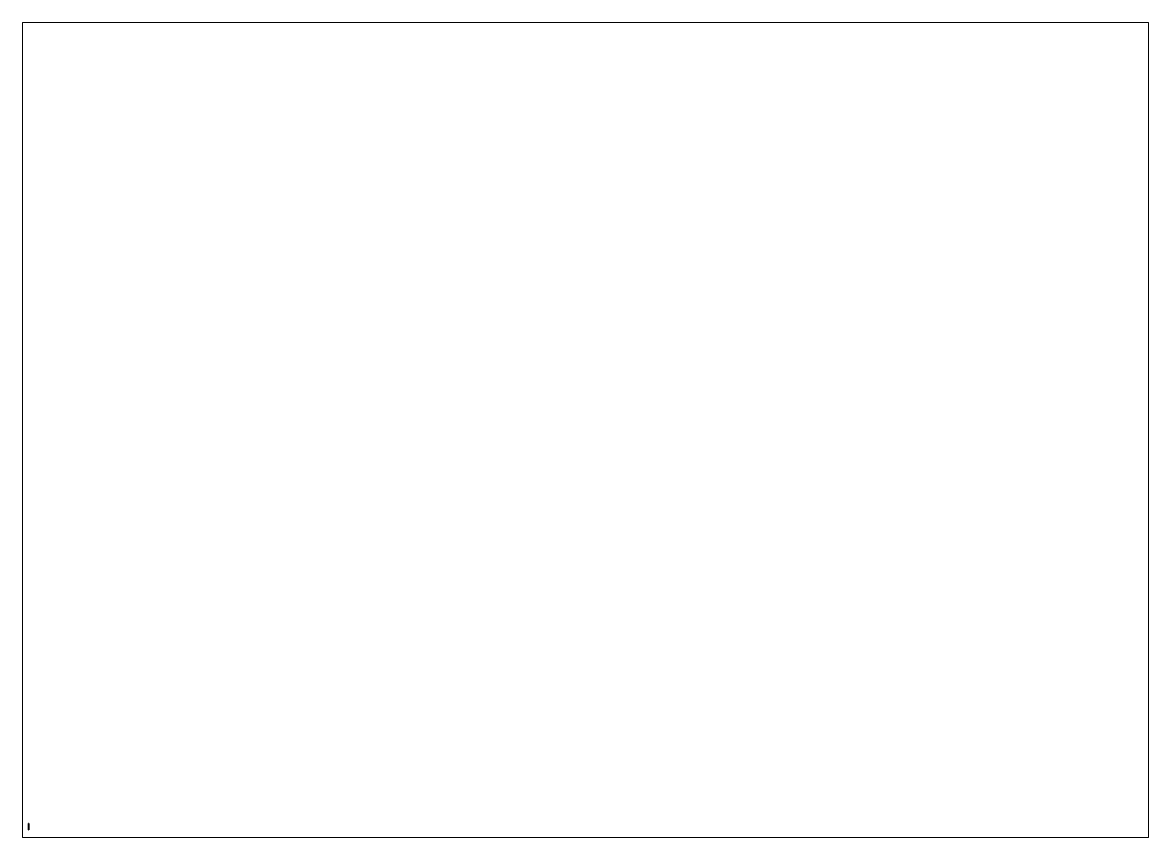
# Paper-space layout 'Layout1' of a CAD drawing. Extents: x 28 to 251, y 20 to 181.
# The model-space entities are those that its viewports show. They can reach past a viewport. Long polylines and large blocks are cut down to what shows.
import ezdxf

# ---------------------------------------------------------------- set-up
doc = ezdxf.new("R2010")
doc.units = 0
doc.layers.get('0').update_dxf_attribs({"linetype": 'CONTINUOUS'})
doc.layers.add('LEGS', color=3, linetype='CONTINUOUS')

msp = doc.modelspace()

# ---------------------------------------------------------------- linework, layer by layer
at = {"layer": 'LEGS'}
for points in [[(-0.02, 0.03, 0.01), (-0.03, -0.05, 0.01), (-0.02, -0.05, 0.04), (-0.02, 0.03, 0.04)], [(0.02, 0.03, 0.01), (0.03, -0.05, 0.01), (-0.03, -0.05, 0.01), (-0.02, 0.03, 0.01)], [(-0.02, 0.03, -0.04), (-0.02, -0.05, -0.04), (-0.03, -0.05, -0.01), (-0.02, 0.03, -0.01)], [(-0.02, 0.03, -0.01), (-0.03, -0.05, -0.01), (0.03, -0.05, -0.01), (0.02, 0.03, -0.01)], [(-0.02, 0.03, 0.04), (-0.02, -0.05, 0.04), (0.02, -0.05, 0.04), (0.02, 0.03, 0.04)], [(0.02, 0.03, 0.04), (0.02, 0.03, 0.01), (-0.02, 0.03, 0.01), (-0.02, 0.03, 0.04)], [(0.02, 0.03, -0.01), (0.02, 0.03, -0.04), (-0.02, 0.03, -0.04), (-0.02, 0.03, -0.01)], [(0.02, 0.03, -0.04), (0.02, -0.05, -0.04), (-0.02, -0.05, -0.04), (-0.02, 0.03, -0.04)], [(0.02, -0.05, 0.04), (0.03, -0.05, 0.01), (0.02, 0.03, 0.01), (0.02, 0.03, 0.04)], [(0.03, -0.05, -0.01), (0.02, -0.05, -0.04), (0.02, 0.03, -0.04), (0.02, 0.03, -0.01)], [(0.11, -2.34, 0.03), (-0.11, -2.34, 0.03), (-0.11, -2.34, -0.03), (0.11, -2.34, -0.03)], [(0.11, -2.34, -0.03), (-0.11, -2.34, -0.03), (-0.11, -2.34, 0.03), (0.11, -2.34, 0.03)], [(0.04, -2.37, -0.11), (-0.04, -2.37, -0.11), (-0.11, -2.34, -0.03), (0.11, -2.34, -0.03)], [(0.11, -2.34, -0.03), (-0.11, -2.34, -0.03), (-0.04, -2.37, -0.11), (0.04, -2.37, -0.11)], [(0.11, -2.37, 0.05), (-0.11, -2.37, 0.05), (-0.11, -2.34, 0.03), (0.11, -2.34, 0.03)], [(0.11, -2.34, 0.03), (-0.11, -2.34, 0.03), (-0.11, -2.37, 0.05), (0.11, -2.37, 0.05)], [(0.11, -2.37, 0.05), (-0.11, -2.37, 0.05), (-0.06, -2.42, 0.05), (0.06, -2.42, 0.05)], [(0.06, -2.42, 0.05), (-0.06, -2.42, 0.05), (-0.11, -2.37, 0.05), (0.11, -2.37, 0.05)], [(-0.025, -0.05, 0.0433), (-0.05, -0.05), (-0.05, -0.89), (-0.025, -0.89, 0.0433)], [(-0.05, -0.05), (-0.025, -0.05, -0.0433), (-0.025, -0.89, -0.0433), (-0.05, -0.89)], [(-0.05, -0.05), (-0.025, -0.05, 0.0433), (0.025, -0.05, 0.0433), (0.05, -0.05)], [(-0.025, -0.05, -0.0433), (-0.05, -0.05), (0.05, -0.05), (0.025, -0.05, -0.0433)], [(-0.025, -0.89, 0.0433), (-0.05, -0.89), (-0.04, -0.9), (-0.02, -0.9, 0.0346)], [(-0.05, -0.89), (-0.025, -0.89, -0.0433), (-0.02, -0.9, -0.0346), (-0.04, -0.9)], [(-0.02, -0.9, 0.0346), (-0.04, -0.9), (-0.04, -1.34), (-0.02, -1.34, 0.0346)], [(-0.04, -0.9), (-0.02, -0.9, -0.0346), (-0.02, -1.34, -0.0346), (-0.04, -1.34)], [(-0.02, -1.34, 0.0346), (-0.04, -1.34), (-0.035, -2.34), (-0.0175, -2.34, 0.0303)], [(-0.04, -1.34), (-0.02, -1.34, -0.0346), (-0.0175, -2.34, -0.0303), (-0.035, -2.34)], [(0.025, -0.05, 0.0433), (-0.025, -0.05, 0.0433), (-0.025, -0.89, 0.0433), (0.025, -0.89, 0.0433)], [(-0.025, -0.05, -0.0433), (0.025, -0.05, -0.0433), (0.025, -0.89, -0.0433), (-0.025, -0.89, -0.0433)], [(0.025, -0.89, 0.0433), (-0.025, -0.89, 0.0433), (-0.02, -0.9, 0.0346), (0.02, -0.9, 0.0346)], [(-0.025, -0.89, -0.0433), (0.025, -0.89, -0.0433), (0.02, -0.9, -0.0346), (-0.02, -0.9, -0.0346)], [(0.02, -0.9, 0.0346), (-0.02, -0.9, 0.0346), (-0.02, -1.34, 0.0346), (0.02, -1.34, 0.0346)], [(-0.02, -0.9, -0.0346), (0.02, -0.9, -0.0346), (0.02, -1.34, -0.0346), (-0.02, -1.34, -0.0346)], [(0.02, -1.34, 0.0346), (-0.02, -1.34, 0.0346), (-0.0175, -2.34, 0.0303), (0.0175, -2.34, 0.0303)], [(-0.02, -1.34, -0.0346), (0.02, -1.34, -0.0346), (0.0175, -2.34, -0.0303), (-0.0175, -2.34, -0.0303)], [(0.04, -1.34), (0.02, -1.34, 0.0346), (0.0175, -2.34, 0.0303), (0.035, -2.34)], [(0.02, -1.34, -0.0346), (0.04, -1.34), (0.035, -2.34), (0.0175, -2.34, -0.0303)], [(0.05, -0.89), (0.025, -0.89, 0.0433), (0.02, -0.9, 0.0346), (0.04, -0.9)], [(0.025, -0.89, -0.0433), (0.05, -0.89), (0.04, -0.9), (0.02, -0.9, -0.0346)], [(0.04, -0.9), (0.02, -0.9, 0.0346), (0.02, -1.34, 0.0346), (0.04, -1.34)], [(0.02, -0.9, -0.0346), (0.04, -0.9), (0.04, -1.34), (0.02, -1.34, -0.0346)], [(0.05, -0.05), (0.025, -0.05, 0.0433), (0.025, -0.89, 0.0433), (0.05, -0.89)], [(0.025, -0.05, -0.0433), (0.05, -0.05), (0.05, -0.89), (0.025, -0.89, -0.0433)]]:
    msp.add_3dface(points, dxfattribs=at)

psp = doc.layouts.get("Layout1")

# ---------------------------------------------------------------- viewports
at = {"layer": '0'}
psp.add_viewport(center=(139.22, 100.81), size=(222.76, 161.29), view_center_point=(210, 148.5), view_height=307.490101, dxfattribs=at)

doc.saveas('drawing.dxf')
